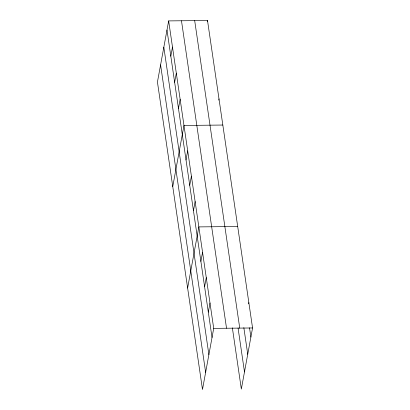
<?xml version="1.0" encoding="UTF-8"?>
<svg xmlns="http://www.w3.org/2000/svg" width="410" height="410" viewBox="0 0 410 410"><rect width="100%" height="100%" fill="white"/><g stroke="black" fill="none" stroke-linecap="round" stroke-linejoin="round"><path stroke-width="0.61" d="M168.659 20.905L157.44 82.036L202.489 389.5L213.707 328.369L168.659 20.905L207.511 20.5L252.56 327.964L241.341 389.095L232.367 327.846M170.811 56.17L172.487 47.042M174.639 82.302L176.315 73.175M178.468 108.44L180.144 99.307M172.753 186.576L183.972 125.445L222.83 125.04M207.291 21.72L207.511 20.5M186.017 159.941L187.693 150.808M189.733 185.305L191.409 176.177M193.448 210.668L195.124 201.541M218.776 100.122L219.001 98.902M187.621 288.035L198.84 226.904L237.697 226.499M200.879 261.401L202.555 252.273M204.6 286.769L206.276 277.637M208.316 312.133L209.992 303.005M248.624 303.815L248.844 302.595M213.707 328.369L252.56 327.964M249.526 327.81L250.889 337.092M243.837 327.651L247.737 354.255M194.688 20.633L239.742 328.097M238.056 328.005L244.493 371.931M181.481 20.772L226.53 328.236M166.983 30.038L212.031 337.497M163.831 47.196L208.885 354.66M160.587 64.877L205.635 372.341"/></g></svg>
